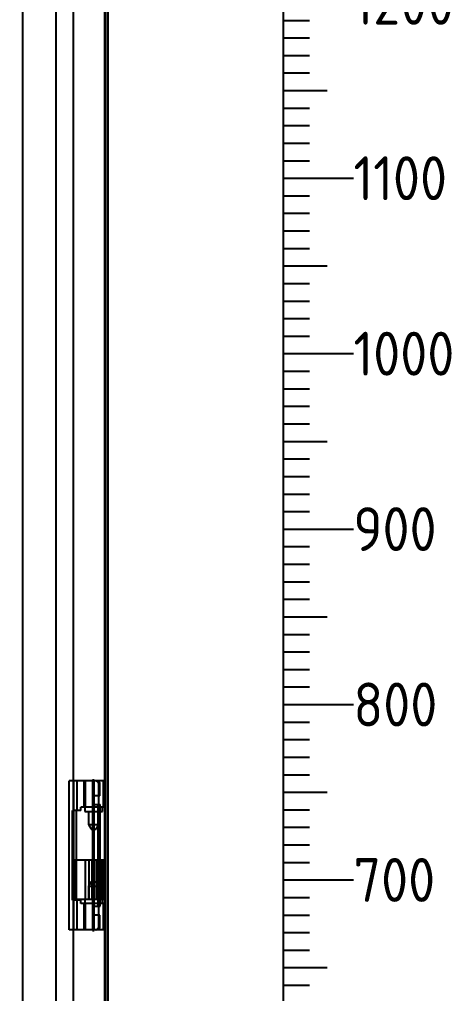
# Model space of a CAD drawing. Header units: millimetres. Extents: x 0 to 69574, y -5 to 41746.
# Drawn here: x 39951 to 40198, y 19404 to 19959 of the extents above; entities that cross this region are included whole.
import ezdxf
from ezdxf.enums import TextEntityAlignment as Align

# ---------------------------------------------------------------- set-up
doc = ezdxf.new("R2010")
doc.units = ezdxf.units.MM
doc.set_wipeout_variables(frame=1)
doc.layers.add('! NO PLOT !', color=7, linetype='Continuous', true_color=0xff75dd, plot=False)
doc.layers.add('000-PI-ORMAR', color=2, linetype='Continuous')
doc.styles.add('PI0', font='isocpeur.ttf', dxfattribs={"width": 0.9})

# ---------------------------------------------------------------- blocks, each defined once
blk = doc.blocks.new('skala_2300')
for p, q in [((0, 1400), (0, 540)), ((0, 1190), (15, 1190)), ((0, 1180), (15, 1180)), ((0, 1170), (15, 1170)), ((0, 1160), (15, 1160)), ((0, 1150), (25, 1150)), ((0, 1140), (15, 1140)), ((0, 1130), (15, 1130)), ((0, 1120), (15, 1120)), ((0, 1110), (15, 1110)), ((0, 1100), (40, 1100)), ((0, 1090), (15, 1090)), ((0, 1080), (15, 1080)), ((0, 1070), (15, 1070)), ((0, 1060), (15, 1060)), ((0, 1050), (25, 1050)), ((0, 1040), (15, 1040)), ((0, 1030), (15, 1030)), ((0, 1020), (15, 1020)), ((0, 1010), (15, 1010)), ((0, 1000), (40, 1000)), ((0, 1000), (40, 1000)), ((0, 1000), (40, 1000)), ((0, 1000), (40, 1000)), ((0, 990), (15, 990)), ((0, 980), (15, 980)), ((0, 970), (15, 970)), ((0, 960), (15, 960)), ((0, 950), (25, 950)), ((0, 940), (15, 940)), ((0, 930), (15, 930)), ((0, 920), (15, 920)), ((0, 910), (15, 910)), ((0, 900), (40, 900)), ((0, 890), (15, 890)), ((0, 880), (15, 880)), ((0, 870), (15, 870)), ((0, 860), (15, 860)), ((0, 850), (25, 850)), ((0, 840), (15, 840)), ((0, 830), (15, 830)), ((0, 820), (15, 820)), ((0, 810), (15, 810)), ((0, 800), (40, 800)), ((0, 800), (40, 800)), ((0, 800), (40, 800)), ((0, 800), (40, 800)), ((0, 800), (40, 800)), ((0, 790), (15, 790)), ((0, 780), (15, 780)), ((0, 770), (15, 770)), ((0, 760), (15, 760)), ((0, 750), (25, 750)), ((0, 740), (15, 740)), ((0, 730), (15, 730)), ((0, 720), (15, 720)), ((0, 710), (15, 710)), ((0, 700), (40, 700)), ((0, 690), (15, 690)), ((0, 680), (15, 680)), ((0, 670), (15, 670)), ((0, 660), (15, 660)), ((0, 650), (25, 650)), ((0, 640), (15, 640))]:
    blk.add_line(p, q)
at = {"style": 'PI0', "width": 0.9}
for s, p in [('1200', (40, 1200)), ('1100', (40, 1100)), ('1000', (40, 1000)), ('900', (40, 900)), ('800', (40, 800)), ('700', (40, 700))]:
    blk.add_text(s, height=25, dxfattribs=at).set_placement(p, align=Align.MIDDLE_LEFT)

msp = doc.modelspace()

# ---------------------------------------------------------------- block references
msp.add_blockref('skala_2300', (40101.672, 18768.904))

# ---------------------------------------------------------------- wipeouts: each hides what was drawn before it
msp.add_wipeout([(39609.684, 20761.404), (40000.172, 20761.404), (39999.684, 18778.904), (39609.672, 18776.904)]).dxf.layer = '000-PI-ORMAR'

# ---------------------------------------------------------------- next in the draw order: linework, layer by layer
at = {"layer": '! NO PLOT !'}
for p, q in [((39982.184, 18788.404), (39982.184, 20749.904)), ((39972.184, 18803.404), (39972.184, 20734.904)), ((39953.184, 18849.154), (39953.184, 20689.154)), ((39979.684, 19440.404), (39979.684, 19525.404)), ((39999.127, 19525.404), (39979.684, 19525.404)), ((39982.167, 19508.404), (39982.167, 19525.404)), ((39982.372, 19440.404), (39982.372, 19525.404)), ((39984.265, 19508.404), (39984.265, 19525.404)), ((39988.027, 19525.404), (39988.027, 19510.404)), ((39988.94, 19510.404), (39988.94, 19525.404)), ((39993.048, 19440.404), (39993.048, 19525.404)), ((39993.577, 19496.554), (39993.577, 19526.254)), ((39993.577, 19510.404), (39993.577, 19525.404)), ((39993.795, 19440.404), (39993.795, 19525.404)), ((39996.555, 19523.404), (39997.202, 19523.404)), ((39996.555, 19442.404), (39996.555, 19523.404)), ((39997.202, 19516.904), (39997.202, 19523.404)), ((39999.127, 19510.404), (39999.127, 19525.404)), ((39997.202, 19516.904), (39993.048, 19516.904)), ((39993.048, 19511.904), (39997.283, 19511.904)), ((39996.13, 19453.904), (39996.13, 19511.904)), ((39996.559, 19448.904), (39996.559, 19516.904)), ((39996.849, 19453.904), (39996.849, 19511.904)), ((39997.283, 19453.904), (39997.283, 19511.904)), ((39981.439, 19457.404), (39981.439, 19508.404)), ((39986.363, 19508.404), (39981.439, 19508.404)), ((39983.901, 19457.404), (39983.901, 19508.404)), ((39999.127, 19510.404), (39986.363, 19510.404)), ((39986.363, 19508.404), (39986.363, 19510.404)), ((39988.477, 19510.404), (39988.477, 19507.904)), ((39988.477, 19507.904), (39998.677, 19507.904)), ((39990.627, 19507.904), (39990.627, 19500.415)), ((39996.527, 19500.415), (39996.527, 19507.904)), ((39998.677, 19507.904), (39998.677, 19510.404)), ((39990.627, 19500.415), (39992.077, 19497.904)), ((39990.627, 19500.415), (39996.527, 19500.415)), ((39995.077, 19497.904), (39996.527, 19500.415)), ((39992.077, 19497.904), (39995.077, 19497.904)), ((39982.884, 19480.404), (39999.684, 19480.404)), ((39982.884, 19480.404), (39982.884, 19457.904)), ((39988.834, 19480.404), (39988.834, 19457.904)), ((39990.834, 19480.404), (39990.834, 19457.904)), ((39992.505, 19480.404), (39992.505, 19457.904)), ((39992.862, 19480.404), (39992.862, 19457.904)), ((39995.005, 19480.404), (39995.005, 19457.904)), ((39995.362, 19480.404), (39995.362, 19457.904)), ((39995.723, 19480.404), (39995.723, 19457.904)), ((39996.847, 19480.404), (39996.847, 19457.904)), ((39997.602, 19480.404), (39997.602, 19457.904)), ((39997.723, 19457.904), (39997.723, 19480.404)), ((39998.726, 19480.404), (39998.726, 19457.904)), ((39999.482, 19480.404), (39999.482, 19457.904)), ((39992.077, 19467.904), (39990.627, 19465.392)), ((39992.077, 19467.904), (39995.077, 19467.904)), ((39993.577, 19439.554), (39993.577, 19469.254)), ((39996.527, 19465.392), (39995.077, 19467.904)), ((39990.627, 19465.392), (39996.527, 19465.392)), ((39990.627, 19465.392), (39990.627, 19457.904)), ((39996.527, 19457.904), (39996.527, 19465.392)), ((39986.363, 19457.404), (39981.439, 19457.404)), ((39982.167, 19440.404), (39982.167, 19457.404)), ((39982.884, 19457.904), (39999.684, 19457.904)), ((39984.265, 19440.404), (39984.265, 19457.404)), ((39986.363, 19455.404), (39986.363, 19457.404)), ((39988.477, 19457.904), (39988.477, 19455.404)), ((39998.677, 19455.404), (39998.677, 19457.904)), ((39999.127, 19455.404), (39986.363, 19455.404)), ((39988.027, 19455.404), (39988.027, 19440.404)), ((39988.94, 19440.404), (39988.94, 19455.404)), ((39993.048, 19453.904), (39997.283, 19453.904)), ((39993.577, 19440.404), (39993.577, 19455.404)), ((39999.127, 19440.404), (39999.127, 19455.404)), ((39997.202, 19448.904), (39993.048, 19448.904)), ((39997.202, 19442.404), (39997.202, 19448.904)), ((39999.127, 19440.404), (39979.684, 19440.404)), ((39996.555, 19442.404), (39997.202, 19442.404))]:
    msp.add_line(p, q, dxfattribs=at)
for centre, start_param, end_param in [((39994.623, 19523.404), 4.712389, 6.2831853), ((39995.27, 19523.404), 4.712389, 6.2831853), ((39994.623, 19442.404), 3.1415927, 4.712389), ((39995.27, 19442.404), 3.1415927, 4.712389)]:
    msp.add_ellipse(centre, major_axis=(0, 2), ratio=0.9659258, start_param=start_param, end_param=end_param, dxfattribs=at)
at = {"layer": '000-PI-ORMAR'}
for p, q in [((40000.172, 20761.404), (40000.172, 18776.904)), ((40001.672, 20761.404), (40001.672, 18776.904)), ((40001.684, 18776.904), (40001.684, 20761.404)), ((40001.684, 18776.904), (40001.684, 20761.404)), ((39999.684, 20759.404), (39999.684, 18778.904))]:
    msp.add_line(p, q, dxfattribs=at)

doc.saveas('drawing.dxf')
